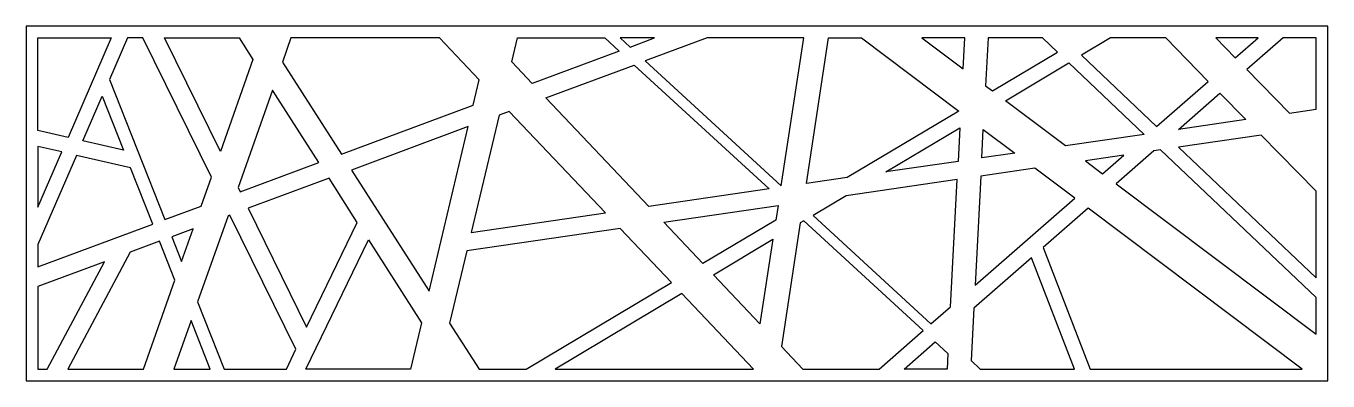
# Model space of a CAD drawing. Extents: x 264 to 2455, y 1257 to 1854.
import ezdxf

# ---------------------------------------------------------------- set-up
doc = ezdxf.new("R2010")
doc.units = 0
doc.layers.add('LAYER_05', color=1, linetype='CONTINUOUS')

msp = doc.modelspace()

# ---------------------------------------------------------------- linework, layer by layer
at = {"layer": 'LAYER_05'}
for points in [[(263.8, 1256.7), (2454.5, 1256.7), (2454.5, 1853.7), (263.8, 1853.7)], [(334.6, 1666.1), (283.8, 1677.8), (283.8, 1833.7), (407.1, 1833.7)], [(558.3, 1550.5), (575.6, 1599.6), (460.6, 1833.7), (434.3, 1833.7), (404.1, 1763.8), (497.5, 1528)], [(622.2, 1833.7), (645.5, 1797.3), (590.8, 1642.5), (496.9, 1833.7)], [(959.7, 1833.7), (709.4, 1833.7), (695.1, 1793.1), (794.4, 1638.2), (1016.3, 1720.5), (1026.5, 1763.3)], [(1115.2, 1757.2), (1081.1, 1793.2), (1090.7, 1833.7), (1237.7, 1833.7), (1261.7, 1811.6)], [(1280.1, 1818.4), (1321.1, 1833.7), (1263.5, 1833.7)], [(1572.4, 1833.7), (1409.9, 1833.7), (1305.6, 1795), (1534.3, 1584.7)], [(1614.3, 1833.7), (1669.6, 1833.7), (1833.4, 1710.7), (1645.7, 1598.8), (1576.9, 1588.7)], [(1843.3, 1833.7), (1771.1, 1833.7), (1840.5, 1781.6)], [(1878.5, 1753), (1890, 1744.4), (1999.6, 1809.8), (1974.4, 1833.7), (1882.8, 1833.7)], [(2088.7, 1833.7), (2039.7, 1804.5), (2166.2, 1684.6), (2253.2, 1760.6), (2181.6, 1833.7)], [(2336.9, 1833.7), (2265.8, 1833.7), (2298.6, 1800.2)], [(2389.9, 1707.1), (2434.5, 1713.6), (2434.5, 1833.7), (2379.1, 1833.7), (2318.1, 1780.3)], [(1514.1, 1579.6), (1311.6, 1550.1), (1138.3, 1732.9), (1287.2, 1788.1)], [(2012.8, 1652.2), (1911.7, 1728.1), (2018.5, 1791.8), (2145.3, 1671.5)], [(427.9, 1644.6), (359.3, 1660.4), (391.9, 1735.6)], [(678.4, 1745.9), (620.5, 1582.1), (624, 1574.9), (756.5, 1624.1)], [(2203.1, 1679.9), (2272.7, 1740.7), (2316.2, 1696.4)], [(1076.9, 1710.1), (1059.8, 1703.7), (1012.9, 1506.6), (1238.7, 1539.5)], [(1007.7, 1684.4), (811.4, 1611.5), (941.9, 1407.9)], [(1710.5, 1608.2), (1835.2, 1682.5), (1832.2, 1625.9)], [(1927.8, 1639.8), (1872.1, 1631.7), (1874.6, 1679.7)], [(2434.5, 1575.7), (2342.1, 1670), (2202.9, 1649.7), (2434.5, 1430)], [(283.8, 1651.1), (283.8, 1548.9), (324.1, 1641.8)], [(2434.5, 1397.2), (2172.9, 1645.3), (2161.7, 1643.7), (2098.1, 1588.1), (2434.5, 1335.5)], [(283.8, 1448.7), (477.2, 1520.4), (439.6, 1615.2), (348.8, 1636.1), (283.8, 1486.1)], [(2046.4, 1626.9), (2075.3, 1605.2), (2110.9, 1636.3)], [(1870.4, 1601.3), (1860.7, 1417.7), (2028.4, 1564.2), (1961.4, 1614.6)], [(821.2, 1523.1), (773.6, 1597.5), (637.7, 1547.1), (736, 1347)], [(1643.6, 1568.3), (1588.1, 1535.2), (1786.5, 1352.9), (1819.2, 1381.5), (1830.6, 1595.5)], [(552.4, 1389.5), (597.1, 1276.7), (701.9, 1276.7), (718, 1309.9), (607, 1535.7), (603.7, 1534.5)], [(1336.8, 1523.6), (1529.3, 1551.7), (1525.5, 1527.1), (1402.8, 1454)], [(1975.5, 1481.1), (2054.5, 1276.7), (2411.4, 1276.7), (2051.1, 1547.2)], [(525.4, 1457.6), (544.9, 1512.6), (508.9, 1499.3)], [(1105.4, 1276.7), (1349.8, 1422.3), (1263.8, 1513), (1005.5, 1475.4), (976.6, 1353.8), (1026, 1276.7)], [(1773.2, 1341.4), (1572.5, 1525.9), (1566.7, 1522.5), (1534.9, 1314.7), (1571, 1276.7), (1699.2, 1276.7)], [(438.8, 1473.3), (334.3, 1276.7), (461.5, 1276.7), (514.4, 1426.4), (488.5, 1491.7)], [(910.7, 1276.7), (734.8, 1276.7), (840, 1493.9), (929.2, 1354.6)], [(1498.8, 1352.7), (1420.5, 1435.3), (1520.6, 1495)], [(283.8, 1415.7), (283.8, 1276.7), (299.6, 1276.7), (395.6, 1457.2)], [(1869.4, 1276.7), (2027.9, 1276.7), (1955.6, 1463.7), (1858.6, 1379), (1853.9, 1290.9)], [(1154.4, 1276.7), (1487.9, 1276.7), (1367.5, 1403.7)], [(512.6, 1276.7), (573.8, 1276.7), (541.4, 1358.3)], [(1741.4, 1276.7), (1793.8, 1322.4), (1815, 1303), (1813.6, 1276.7)]]:
    msp.add_lwpolyline(points, close=True, dxfattribs=at)

doc.saveas('drawing.dxf')
